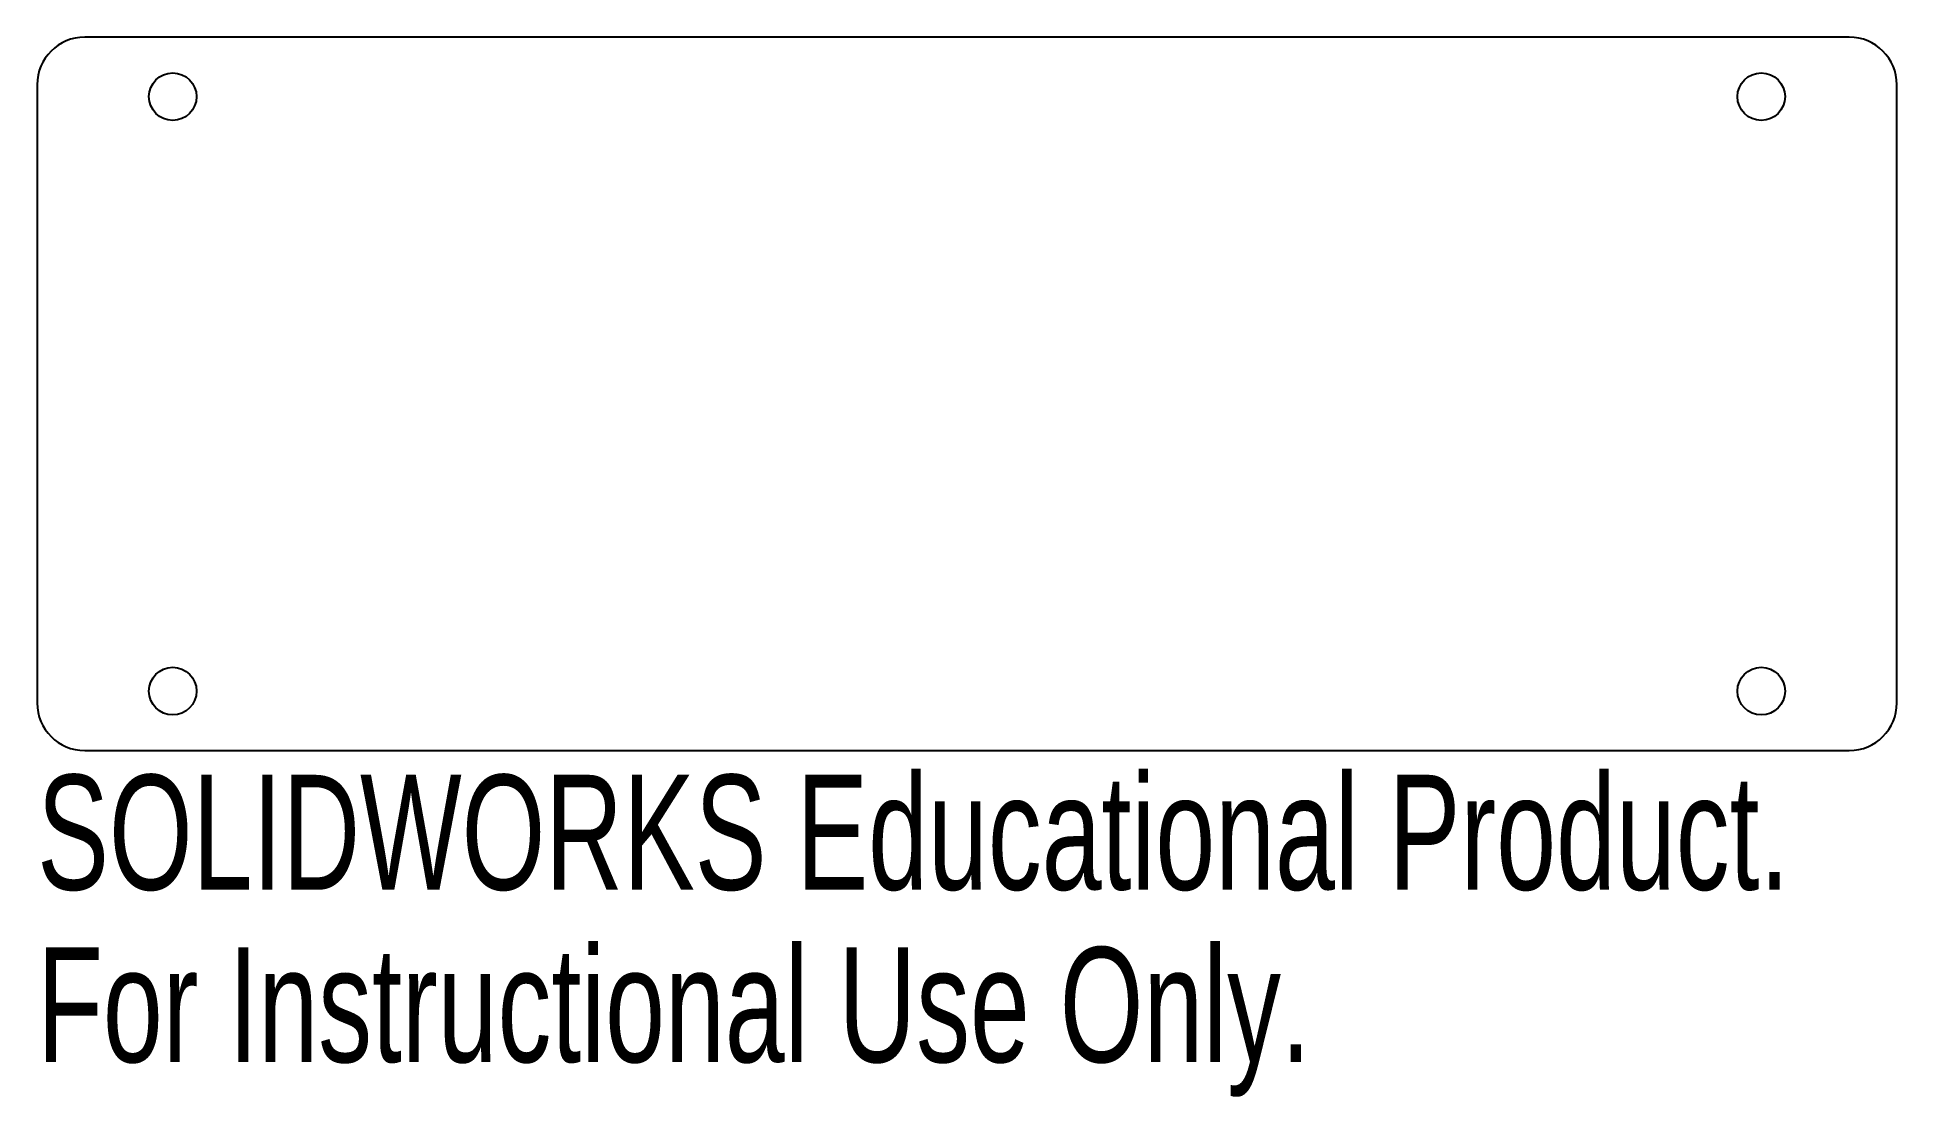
# Model space of a CAD drawing. Extents: x -39.1 to 39.1, y -29.6 to 15.
import ezdxf

# ---------------------------------------------------------------- set-up
doc = ezdxf.new("R2010")
doc.units = 0
doc.layers.get('0').update_dxf_attribs({"linetype": 'CONTINUOUS'})
doc.styles.add('SLDTEXTSTYLE0', font='TXT', dxfattribs={"width": 0.7})

msp = doc.modelspace()

# ---------------------------------------------------------------- linework, layer by layer
at = {"color": 7, "linetype": 'CONTINUOUS'}
for p, q in [((37.1, 15), (-37.1, 15)), ((-39.1, 13), (-39.1, -13)), ((39.1, -13), (39.1, 13)), ((-37.1, -15), (37.1, -15))]:
    msp.add_line(p, q, dxfattribs=at)
for centre in [(-33.4, 12.5), (33.4, 12.5), (-33.4, -12.5), (33.4, -12.5)]:
    msp.add_circle(centre, 1, dxfattribs=at)
for centre, start, end in [((-37.1, 13), 90, 180), ((37.1, 13), 0, 90), ((-37.1, -13), 180, 270), ((37.1, -13), 270, 0)]:
    msp.add_arc(centre, 2, start, end, dxfattribs=at)

# ---------------------------------------------------------------- texts
at = {"color": 7, "linetype": 'CONTINUOUS', "char_height": 4.83362, "attachment_point": 1, "style": 'SLDTEXTSTYLE0'}
for s, insert in [('SOLIDWORKS Educational Product.', (-39.1, -16.02)), ('For Instructional Use Only.', (-39.1, -23.27))]:
    msp.add_mtext(s, dxfattribs=dict(at, insert=insert))

doc.saveas('drawing.dxf')
